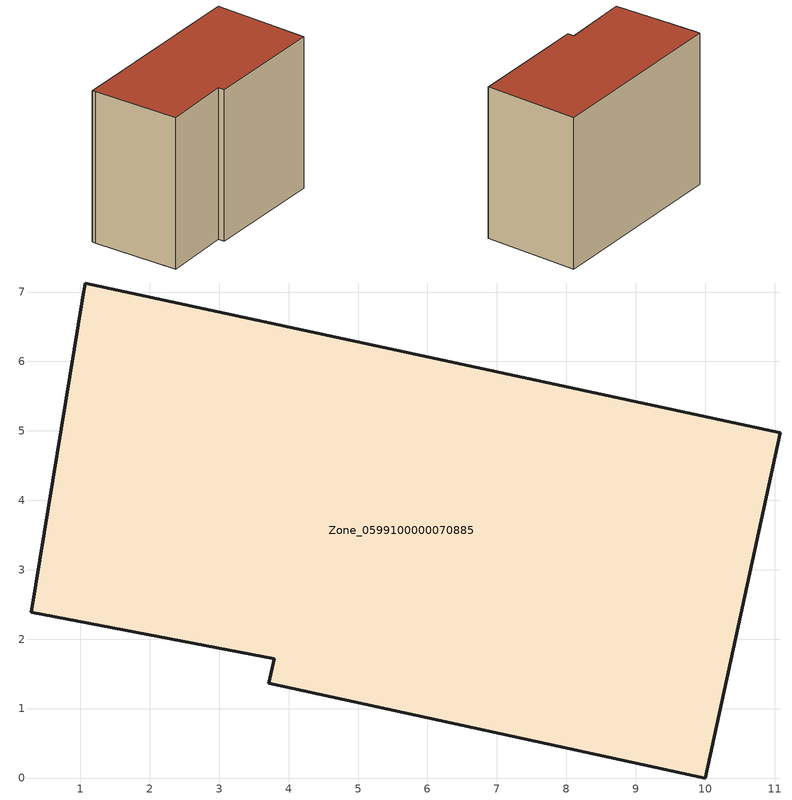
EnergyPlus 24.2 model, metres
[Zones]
Zone_0599100000070885
 floor ground (C_G): 0.29,2.38 1.04,6.93 1.07,7.13 11.08,4.97 10,0 3.71,1.36 3.79,1.72 z0
 wall outside (C_F): 11.08,4.97 1.07,7.13 1.04,6.93 0.29,2.38 3.79,1.72 3.71,1.36 10,0 11.08,4.97 z0:8.35
 roof outside (C_R): 1.04,6.93 0.29,2.38 3.79,1.72 3.71,1.36 10,0 11.08,4.97 1.07,7.13 z8.35
[BUILDING]
Pand.0599100000070885: North Axis=0; Terrain=City; Loads Convergence Tolerance Value=0.04; Temperature Convergence Tolerance Value=0.4; Solar Distribution=FullExterior; Maximum Number of Warmup Days=25; Minimum Number of Warmup Days=1
[Site:Location]
Rotterdam.The.Hague.AP_ZH_NLD Design_Conditions: Latitude=51.96; Longitude=4.45; Time Zone=1; Elevation=-4.5
[SITE:GROUNDTEMPERATURE:BUILDINGSURFACE]
18, 18, 18, 18, 18, 18, 18, 18, 18, 18, 18, 18
[MATERIAL] Thermal Absorptance=0.9; Solar Absorptance=0.7; Visible Absorptance=0.7
Name | Roughness | Thickness | Conductivity | Density | Specific Heat
G.TC.1975-1991 | MediumSmooth | 0.15 | 0.288461 | 540 | 1210
F.TC.1975-1991 | Rough | 0.3 | 0.230769 | 1920 | 840
R.TC.1975-1991 | MediumRough | 0.2 | 0.153846 | 1500 | 1000
[CONSTRUCTION]
C_G: G.TC.1975-1991
C_F: F.TC.1975-1991
C_R: R.TC.1975-1991
[ZONE]
Zone_0599100000070885: Type=1; Multiplier=1; Ceiling Height=Autocalculate; Volume=Autocalculate; Floor Area=autocalculate; Part of Total Floor Area=Yes
[ZONEINFILTRATION:DESIGNFLOWRATE]
Infil_Zone_0599100000070885: Zone or ZoneList or Space or SpaceList=Zone_0599100000070885; Schedule=AlwaysOn; Design Flow Rate Calculation Method=Flow/Area; Flow Rate per Floor Area=0.003; Constant Term Coefficient=1; Temperature Term Coefficient=0; Velocity Term Coefficient=0; Velocity Squared Term Coefficient=0
[HVACTEMPLATE:ZONE:IDEALLOADSAIRSYSTEM]
Zone_0599100000070885: Maximum Heating Supply Air Temperature=50; Minimum Cooling Supply Air Temperature=13; Maximum Heating Supply Air Humidity Ratio=0.0156; Minimum Cooling Supply Air Humidity Ratio=0.0077; Heating Limit=NoLimit; Cooling Limit=NoLimit; Dehumidification Control Type=ConstantSensibleHeatRatio; Cooling Sensible Heat Ratio=0.7; Dehumidification Setpoint=60; Humidification Control Type=None; Humidification Setpoint=30; Outdoor Air Method=None; Outdoor Air Flow Rate per Person=0.00944; Outdoor Air Flow Rate per Zone Floor Area=0; Outdoor Air Flow Rate per Zone=0; Demand Controlled Ventilation Type=None; Outdoor Air Economizer Type=NoEconomizer; Heat Recovery Type=None; Sensible Heat Recovery Effectiveness=0.7; Latent Heat Recovery Effectiveness=0.65
[ZONECONTROL:THERMOSTAT]
ThermostatControl_Zone_0599100000070885: Zone or ZoneList=Zone_0599100000070885; Control Type Schedule=DualSetpointControlType; Control 1=Thermostat_Zone_0599100000070885; Temperature Difference Between Cutout And Setpoint=0
[THERMOSTATSETPOINT:DUALSETPOINT]
Thermostat_Zone_0599100000070885: Heating Setpoint Temperature Schedule=HeatingSetpoint_Zone_0599100000070885; Cooling Setpoint Temperature Schedule=CoolingSetpoint_Zone_0599100000070885
[SCHEDULE:COMPACT]
HeatingSetpoint_Zone_0599100000070885: Through: 12/31, For: AllDays, Until: 24:00, 21
CoolingSetpoint_Zone_0599100000070885: Through: 12/31, For: AllDays, Until: 24:00, 24
DualSetpointControlType: Through: 12/31, For: AllDays, Until: 24:00, 4
AlwaysOn: Through: 12/31, For: AllDays, Until: 24:00, 1
